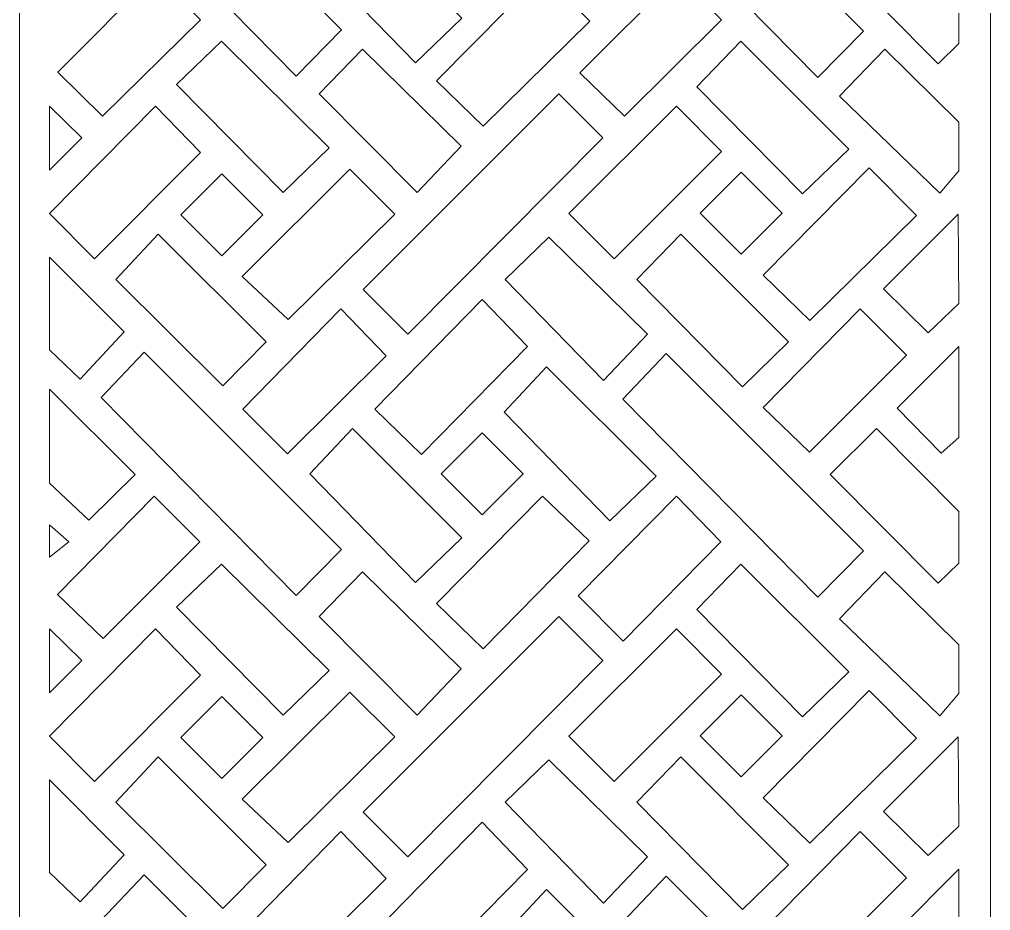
# Model space of a CAD drawing. Header units: centimetres. Extents: x -9.5 to 3.6, y -11.2 to 9.7.
# Drawn here: x -9.48 to -3.91, y -0.7 to 4.41 of the extents above; entities that cross this region are included whole.
import ezdxf

# ---------------------------------------------------------------- set-up
doc = ezdxf.new("R2010")
doc.units = ezdxf.units.CM
doc.header["$MEASUREMENT"] = 0
doc.layers.add('layer 1', color=7, linetype='Continuous')

msp = doc.modelspace()

# ---------------------------------------------------------------- linework, layer by layer
at = {"layer": 'layer 1', "color": 242, "lineweight": 9}
for points, knots in [([(-9.48305, -11.22934), (-9.48305, -11.22934), (-9.48305, 9.73196), (-9.48305, 9.73196), (-9.48305, 9.73196), (-9.48305, 9.73196), (-3.91095, 9.73196), (-3.91095, 9.73196), (-3.91095, 9.73196), (-3.91095, 9.73196), (-3.91095, -11.22934), (-3.91095, -11.22934), (-3.91095, -11.22934), (-3.91095, -11.22934), (-9.48305, -11.22934), (-9.48305, -11.22934)], [0, 0, 0, 0, 0.2, 0.2, 0.2, 0.2, 0.4, 0.4, 0.4, 0.4, 0.6, 0.6, 0.6, 0.6, 1, 1, 1, 1]), ([(-7.89544, 4.08565), (-7.89544, 4.08565), (-7.63453, 4.35098), (-7.63453, 4.35098), (-7.63453, 4.35098), (-7.63453, 4.35098), (-8.76663, 5.4831), (-8.76663, 5.4831), (-8.76663, 5.4831), (-8.76663, 5.4831), (-9.01428, 5.22218), (-9.01428, 5.22218), (-9.01428, 5.22218), (-9.01428, 5.22218), (-7.89544, 4.08565), (-7.89544, 4.08565)], [0, 0, 0, 0, 0.2, 0.2, 0.2, 0.2, 0.4, 0.4, 0.4, 0.4, 0.6, 0.6, 0.6, 0.6, 1, 1, 1, 1]), ([(-4.90155, 4.0768), (-4.90155, 4.0768), (-4.64063, 4.34214), (-4.64063, 4.34214), (-4.64063, 4.34214), (-4.64063, 4.34214), (-5.77274, 5.47425), (-5.77274, 5.47425), (-5.77274, 5.47425), (-5.77274, 5.47425), (-6.02039, 5.21333), (-6.02039, 5.21333), (-6.02039, 5.21333), (-6.02039, 5.21333), (-4.90155, 4.0768), (-4.90155, 4.0768)], [0, 0, 0, 0, 0.2, 0.2, 0.2, 0.2, 0.4, 0.4, 0.4, 0.4, 0.6, 0.6, 0.6, 0.6, 1, 1, 1, 1]), ([(-7.20999, 4.16083), (-7.20999, 4.16083), (-6.94465, 4.41732), (-6.94465, 4.41732), (-6.94465, 4.41732), (-6.94465, 4.41732), (-7.57261, 5.04529), (-7.57261, 5.04529), (-7.57261, 5.04529), (-7.57261, 5.04529), (-7.81584, 4.78437), (-7.81584, 4.78437), (-7.81584, 4.78437), (-7.81584, 4.78437), (-7.20999, 4.16083), (-7.20999, 4.16083)], [0, 0, 0, 0, 0.2, 0.2, 0.2, 0.2, 0.4, 0.4, 0.4, 0.4, 0.6, 0.6, 0.6, 0.6, 1, 1, 1, 1]), ([(-4.21167, 4.1564), (-4.21167, 4.1564), (-4.09227, 4.27138), (-4.09227, 4.27138), (-4.09227, 4.27138), (-4.09227, 4.27138), (-4.09227, 4.56768), (-4.09227, 4.56768), (-4.09227, 4.56768), (-4.09227, 4.56768), (-4.56545, 5.04529), (-4.56545, 5.04529), (-4.56545, 5.04529), (-4.56545, 5.04529), (-4.83079, 4.77995), (-4.83079, 4.77995), (-4.83079, 4.77995), (-4.83079, 4.77995), (-4.21167, 4.1564), (-4.21167, 4.1564)], [0, 0, 0, 0, 0.1666667, 0.1666667, 0.1666667, 0.1666667, 0.3333333, 0.3333333, 0.3333333, 0.3333333, 0.5, 0.5, 0.5, 0.5, 0.6666667, 0.6666667, 0.6666667, 0.6666667, 1, 1, 1, 1]), ([(-9.00544, 3.85569), (-9.00544, 3.85569), (-9.26193, 4.10776), (-9.26193, 4.10776), (-9.26193, 4.10776), (-9.26193, 4.10776), (-8.70472, 4.66939), (-8.70472, 4.66939), (-8.70472, 4.66939), (-8.70472, 4.66939), (-8.4438, 4.40847), (-8.4438, 4.40847), (-8.4438, 4.40847), (-8.4438, 4.40847), (-9.00544, 3.85569), (-9.00544, 3.85569)], [0, 0, 0, 0, 0.2, 0.2, 0.2, 0.2, 0.4, 0.4, 0.4, 0.4, 0.6, 0.6, 0.6, 0.6, 1, 1, 1, 1]), ([(-6.82296, 3.7982), (-6.82296, 3.7982), (-7.09058, 4.05863), (-7.09058, 4.05863), (-7.09058, 4.05863), (-7.09058, 4.05863), (-6.48239, 4.67381), (-6.48239, 4.67381), (-6.48239, 4.67381), (-6.48239, 4.67381), (-6.21055, 4.3995), (-6.21055, 4.3995), (-6.21055, 4.3995), (-6.21055, 4.3995), (-6.82296, 3.7982), (-6.82296, 3.7982)], [0, 0, 0, 0, 0.2, 0.2, 0.2, 0.2, 0.4, 0.4, 0.4, 0.4, 0.6, 0.6, 0.6, 0.6, 1, 1, 1, 1]), ([(-6.01154, 3.85569), (-6.01154, 3.85569), (-6.26804, 4.10334), (-6.26804, 4.10334), (-6.26804, 4.10334), (-6.26804, 4.10334), (-5.71083, 4.66055), (-5.71083, 4.66055), (-5.71083, 4.66055), (-5.71083, 4.66055), (-5.45434, 4.40847), (-5.45434, 4.40847), (-5.45434, 4.40847), (-5.45434, 4.40847), (-6.01154, 3.85569), (-6.01154, 3.85569)], [0, 0, 0, 0, 0.2, 0.2, 0.2, 0.2, 0.4, 0.4, 0.4, 0.4, 0.6, 0.6, 0.6, 0.6, 1, 1, 1, 1]), ([(-7.97062, 3.41788), (-7.97062, 3.41788), (-7.70528, 3.67437), (-7.70528, 3.67437), (-7.70528, 3.67437), (-7.70528, 3.67437), (-8.3244, 4.28465), (-8.3244, 4.28465), (-8.3244, 4.28465), (-8.3244, 4.28465), (-8.5809, 4.037), (-8.5809, 4.037), (-8.5809, 4.037), (-8.5809, 4.037), (-7.97062, 3.41788), (-7.97062, 3.41788)], [0, 0, 0, 0, 0.2, 0.2, 0.2, 0.2, 0.4, 0.4, 0.4, 0.4, 0.6, 0.6, 0.6, 0.6, 1, 1, 1, 1]), ([(-7.20114, 3.41788), (-7.20114, 3.41788), (-7.76277, 3.98393), (-7.76277, 3.98393), (-7.76277, 3.98393), (-7.76277, 3.98393), (-7.51512, 4.24043), (-7.51512, 4.24043), (-7.51512, 4.24043), (-7.51512, 4.24043), (-6.94907, 3.68322), (-6.94907, 3.68322), (-6.94907, 3.68322), (-6.94907, 3.68322), (-7.20114, 3.41788), (-7.20114, 3.41788)], [0, 0, 0, 0, 0.2, 0.2, 0.2, 0.2, 0.4, 0.4, 0.4, 0.4, 0.6, 0.6, 0.6, 0.6, 1, 1, 1, 1]), ([(-4.99, 3.40903), (-4.99, 3.40903), (-4.72466, 3.66553), (-4.72466, 3.66553), (-4.72466, 3.66553), (-4.72466, 3.66553), (-5.34378, 4.28465), (-5.34378, 4.28465), (-5.34378, 4.28465), (-5.34378, 4.28465), (-5.59585, 4.02373), (-5.59585, 4.02373), (-5.59585, 4.02373), (-5.59585, 4.02373), (-4.99, 3.40903), (-4.99, 3.40903)], [0, 0, 0, 0, 0.2, 0.2, 0.2, 0.2, 0.4, 0.4, 0.4, 0.4, 0.6, 0.6, 0.6, 0.6, 1, 1, 1, 1]), ([(-4.20283, 3.41345), (-4.20283, 3.41345), (-4.09227, 3.5417), (-4.09227, 3.5417), (-4.09227, 3.5417), (-4.09227, 3.5417), (-4.09227, 3.82031), (-4.09227, 3.82031), (-4.09227, 3.82031), (-4.09227, 3.82031), (-4.51681, 4.24043), (-4.51681, 4.24043), (-4.51681, 4.24043), (-4.51681, 4.24043), (-4.77772, 3.97067), (-4.77772, 3.97067), (-4.77772, 3.97067), (-4.77772, 3.97067), (-4.20283, 3.41345), (-4.20283, 3.41345)], [0, 0, 0, 0, 0.1666667, 0.1666667, 0.1666667, 0.1666667, 0.3333333, 0.3333333, 0.3333333, 0.3333333, 0.5, 0.5, 0.5, 0.5, 0.6666667, 0.6666667, 0.6666667, 0.6666667, 1, 1, 1, 1]), ([(-7.25421, 2.60417), (-7.25421, 2.60417), (-7.5107, 2.86067), (-7.5107, 2.86067), (-7.5107, 2.86067), (-7.5107, 2.86067), (-6.38744, 3.98393), (-6.38744, 3.98393), (-6.38744, 3.98393), (-6.38744, 3.98393), (-6.13537, 3.73186), (-6.13537, 3.73186), (-6.13537, 3.73186), (-6.13537, 3.73186), (-7.25421, 2.60417), (-7.25421, 2.60417)], [0, 0, 0, 0, 0.2, 0.2, 0.2, 0.2, 0.4, 0.4, 0.4, 0.4, 0.6, 0.6, 0.6, 0.6, 1, 1, 1, 1]), ([(-9.0518, 3.03756), (-9.0518, 3.03756), (-9.31058, 3.29799), (-9.31058, 3.29799), (-9.31058, 3.29799), (-9.31058, 3.29799), (-8.70238, 3.91318), (-8.70238, 3.91318), (-8.70238, 3.91318), (-8.70238, 3.91318), (-8.4438, 3.64771), (-8.4438, 3.64771), (-8.4438, 3.64771), (-8.4438, 3.64771), (-9.0518, 3.03756), (-9.0518, 3.03756)], [0, 0, 0, 0, 0.2, 0.2, 0.2, 0.2, 0.4, 0.4, 0.4, 0.4, 0.6, 0.6, 0.6, 0.6, 1, 1, 1, 1]), ([(-9.31058, 3.54612), (-9.31058, 3.54612), (-9.12484, 3.73186), (-9.12484, 3.73186), (-9.12484, 3.73186), (-9.12484, 3.73186), (-9.31058, 3.91318), (-9.31058, 3.91318), (-9.31058, 3.91318), (-9.31058, 3.91318), (-9.31058, 3.54612), (-9.31058, 3.54612)], [0, 0, 0, 0, 0.25, 0.25, 0.25, 0.25, 0.5, 0.5, 0.5, 0.5, 1, 1, 1, 1]), ([(-6.07118, 3.03756), (-6.07118, 3.03756), (-6.32995, 3.29799), (-6.32995, 3.29799), (-6.32995, 3.29799), (-6.32995, 3.29799), (-5.71291, 3.91318), (-5.71291, 3.91318), (-5.71291, 3.91318), (-5.71291, 3.91318), (-5.45434, 3.65213), (-5.45434, 3.65213), (-5.45434, 3.65213), (-5.45434, 3.65213), (-6.07118, 3.03756), (-6.07118, 3.03756)], [0, 0, 0, 0, 0.2, 0.2, 0.2, 0.2, 0.4, 0.4, 0.4, 0.4, 0.6, 0.6, 0.6, 0.6, 1, 1, 1, 1]), ([(-8.55741, 3.28963), (-8.55741, 3.28963), (-8.32219, 3.52485), (-8.32219, 3.52485), (-8.32219, 3.52485), (-8.32219, 3.52485), (-8.08697, 3.28963), (-8.08697, 3.28963), (-8.08697, 3.28963), (-8.08697, 3.28963), (-8.32219, 3.05441), (-8.32219, 3.05441), (-8.32219, 3.05441), (-8.32219, 3.05441), (-8.55741, 3.28963), (-8.55741, 3.28963)], [0, 0, 0, 0, 0.2, 0.2, 0.2, 0.2, 0.4, 0.4, 0.4, 0.4, 0.6, 0.6, 0.6, 0.6, 1, 1, 1, 1]), ([(-7.9418, 2.6882), (-7.9418, 2.6882), (-8.205, 2.93537), (-8.205, 2.93537), (-8.205, 2.93537), (-8.205, 2.93537), (-7.58796, 3.55055), (-7.58796, 3.55055), (-7.58796, 3.55055), (-7.58796, 3.55055), (-7.32939, 3.29392), (-7.32939, 3.29392), (-7.32939, 3.29392), (-7.32939, 3.29392), (-7.9418, 2.6882), (-7.9418, 2.6882)], [0, 0, 0, 0, 0.2, 0.2, 0.2, 0.2, 0.4, 0.4, 0.4, 0.4, 0.6, 0.6, 0.6, 0.6, 1, 1, 1, 1]), ([(-5.57679, 3.29847), (-5.57679, 3.29847), (-5.34157, 3.5337), (-5.34157, 3.5337), (-5.34157, 3.5337), (-5.34157, 3.5337), (-5.10635, 3.29847), (-5.10635, 3.29847), (-5.10635, 3.29847), (-5.10635, 3.29847), (-5.34157, 3.06325), (-5.34157, 3.06325), (-5.34157, 3.06325), (-5.34157, 3.06325), (-5.57679, 3.29847), (-5.57679, 3.29847)], [0, 0, 0, 0, 0.2, 0.2, 0.2, 0.2, 0.4, 0.4, 0.4, 0.4, 0.6, 0.6, 0.6, 0.6, 1, 1, 1, 1]), ([(-4.94791, 2.68377), (-4.94791, 2.68377), (-5.21553, 2.94421), (-5.21553, 2.94421), (-5.21553, 2.94421), (-5.21553, 2.94421), (-4.60734, 3.55939), (-4.60734, 3.55939), (-4.60734, 3.55939), (-4.60734, 3.55939), (-4.33549, 3.28508), (-4.33549, 3.28508), (-4.33549, 3.28508), (-4.33549, 3.28508), (-4.94791, 2.68377), (-4.94791, 2.68377)], [0, 0, 0, 0, 0.2, 0.2, 0.2, 0.2, 0.4, 0.4, 0.4, 0.4, 0.6, 0.6, 0.6, 0.6, 1, 1, 1, 1]), ([(-4.26916, 2.61302), (-4.26916, 2.61302), (-4.09227, 2.78106), (-4.09227, 2.78106), (-4.09227, 2.78106), (-4.09227, 2.78106), (-4.09669, 3.29405), (-4.09669, 3.29405), (-4.09669, 3.29405), (-4.09669, 3.29405), (-4.52565, 2.86509), (-4.52565, 2.86509), (-4.52565, 2.86509), (-4.52565, 2.86509), (-4.26916, 2.61302), (-4.26916, 2.61302)], [0, 0, 0, 0, 0.2, 0.2, 0.2, 0.2, 0.4, 0.4, 0.4, 0.4, 0.6, 0.6, 0.6, 0.6, 1, 1, 1, 1]), ([(-8.31556, 2.30788), (-8.31556, 2.30788), (-8.06791, 2.55995), (-8.06791, 2.55995), (-8.06791, 2.55995), (-8.06791, 2.55995), (-8.68703, 3.17907), (-8.68703, 3.17907), (-8.68703, 3.17907), (-8.68703, 3.17907), (-8.93026, 2.91816), (-8.93026, 2.91816), (-8.93026, 2.91816), (-8.93026, 2.91816), (-8.31556, 2.30788), (-8.31556, 2.30788)], [0, 0, 0, 0, 0.2, 0.2, 0.2, 0.2, 0.4, 0.4, 0.4, 0.4, 0.6, 0.6, 0.6, 0.6, 1, 1, 1, 1]), ([(-5.33494, 2.30346), (-5.33494, 2.30346), (-5.0696, 2.55995), (-5.0696, 2.55995), (-5.0696, 2.55995), (-5.0696, 2.55995), (-5.68872, 3.17907), (-5.68872, 3.17907), (-5.68872, 3.17907), (-5.68872, 3.17907), (-5.94079, 2.91816), (-5.94079, 2.91816), (-5.94079, 2.91816), (-5.94079, 2.91816), (-5.33494, 2.30346), (-5.33494, 2.30346)], [0, 0, 0, 0, 0.2, 0.2, 0.2, 0.2, 0.4, 0.4, 0.4, 0.4, 0.6, 0.6, 0.6, 0.6, 1, 1, 1, 1]), ([(-6.13095, 2.33883), (-6.13095, 2.33883), (-6.697, 2.91816), (-6.697, 2.91816), (-6.697, 2.91816), (-6.697, 2.91816), (-6.44493, 3.16138), (-6.44493, 3.16138), (-6.44493, 3.16138), (-6.44493, 3.16138), (-5.87888, 2.60417), (-5.87888, 2.60417), (-5.87888, 2.60417), (-5.87888, 2.60417), (-6.13095, 2.33883), (-6.13095, 2.33883)], [0, 0, 0, 0, 0.2, 0.2, 0.2, 0.2, 0.4, 0.4, 0.4, 0.4, 0.6, 0.6, 0.6, 0.6, 1, 1, 1, 1]), ([(-9.13368, 2.34768), (-9.13368, 2.34768), (-9.31058, 2.51573), (-9.31058, 2.51573), (-9.31058, 2.51573), (-9.31058, 2.51573), (-9.31058, 3.0464), (-9.31058, 3.0464), (-9.31058, 3.0464), (-9.31058, 3.0464), (-8.88161, 2.61744), (-8.88161, 2.61744), (-8.88161, 2.61744), (-8.88161, 2.61744), (-9.13368, 2.34768), (-9.13368, 2.34768)], [0, 0, 0, 0, 0.2, 0.2, 0.2, 0.2, 0.4, 0.4, 0.4, 0.4, 0.6, 0.6, 0.6, 0.6, 1, 1, 1, 1]), ([(-7.17674, 1.91429), (-7.17674, 1.91429), (-7.44437, 2.17473), (-7.44437, 2.17473), (-7.44437, 2.17473), (-7.44437, 2.17473), (-6.82733, 2.80318), (-6.82733, 2.80318), (-6.82733, 2.80318), (-6.82733, 2.80318), (-6.56875, 2.53329), (-6.56875, 2.53329), (-6.56875, 2.53329), (-6.56875, 2.53329), (-7.17674, 1.91429), (-7.17674, 1.91429)], [0, 0, 0, 0, 0.2, 0.2, 0.2, 0.2, 0.4, 0.4, 0.4, 0.4, 0.6, 0.6, 0.6, 0.6, 1, 1, 1, 1]), ([(-7.94408, 1.91871), (-7.94408, 1.91871), (-8.20058, 2.17521), (-8.20058, 2.17521), (-8.20058, 2.17521), (-8.20058, 2.17521), (-7.63895, 2.75011), (-7.63895, 2.75011), (-7.63895, 2.75011), (-7.63895, 2.75011), (-7.37803, 2.48035), (-7.37803, 2.48035), (-7.37803, 2.48035), (-7.37803, 2.48035), (-7.94408, 1.91871), (-7.94408, 1.91871)], [0, 0, 0, 0, 0.2, 0.2, 0.2, 0.2, 0.4, 0.4, 0.4, 0.4, 0.6, 0.6, 0.6, 0.6, 1, 1, 1, 1]), ([(-4.95019, 1.92756), (-4.95019, 1.92756), (-5.21553, 2.18405), (-5.21553, 2.18405), (-5.21553, 2.18405), (-5.21553, 2.18405), (-4.65832, 2.75011), (-4.65832, 2.75011), (-4.65832, 2.75011), (-4.65832, 2.75011), (-4.39298, 2.48477), (-4.39298, 2.48477), (-4.39298, 2.48477), (-4.39298, 2.48477), (-4.95019, 1.92756), (-4.95019, 1.92756)], [0, 0, 0, 0, 0.2, 0.2, 0.2, 0.2, 0.4, 0.4, 0.4, 0.4, 0.6, 0.6, 0.6, 0.6, 1, 1, 1, 1]), ([(-4.19398, 1.92314), (-4.19398, 1.92314), (-4.09227, 2.01158), (-4.09227, 2.01158), (-4.09227, 2.01158), (-4.09227, 2.01158), (-4.09227, 2.53342), (-4.09227, 2.53342), (-4.09227, 2.53342), (-4.09227, 2.53342), (-4.44605, 2.17963), (-4.44605, 2.17963), (-4.44605, 2.17963), (-4.44605, 2.17963), (-4.19398, 1.92314), (-4.19398, 1.92314)], [0, 0, 0, 0, 0.2, 0.2, 0.2, 0.2, 0.4, 0.4, 0.4, 0.4, 0.6, 0.6, 0.6, 0.6, 1, 1, 1, 1]), ([(-7.89544, 1.10501), (-7.89544, 1.10501), (-7.63453, 1.37035), (-7.63453, 1.37035), (-7.63453, 1.37035), (-7.63453, 1.37035), (-8.76663, 2.50246), (-8.76663, 2.50246), (-8.76663, 2.50246), (-8.76663, 2.50246), (-9.01428, 2.24154), (-9.01428, 2.24154), (-9.01428, 2.24154), (-9.01428, 2.24154), (-7.89544, 1.10501), (-7.89544, 1.10501)], [0, 0, 0, 0, 0.2, 0.2, 0.2, 0.2, 0.4, 0.4, 0.4, 0.4, 0.6, 0.6, 0.6, 0.6, 1, 1, 1, 1]), ([(-4.90155, 1.09617), (-4.90155, 1.09617), (-4.64063, 1.3615), (-4.64063, 1.3615), (-4.64063, 1.3615), (-4.64063, 1.3615), (-5.77274, 2.49361), (-5.77274, 2.49361), (-5.77274, 2.49361), (-5.77274, 2.49361), (-6.02039, 2.2327), (-6.02039, 2.2327), (-6.02039, 2.2327), (-6.02039, 2.2327), (-4.90155, 1.09617), (-4.90155, 1.09617)], [0, 0, 0, 0, 0.2, 0.2, 0.2, 0.2, 0.4, 0.4, 0.4, 0.4, 0.6, 0.6, 0.6, 0.6, 1, 1, 1, 1]), ([(-6.09557, 1.53397), (-6.09557, 1.53397), (-5.83023, 1.79047), (-5.83023, 1.79047), (-5.83023, 1.79047), (-5.83023, 1.79047), (-6.4582, 2.41844), (-6.4582, 2.41844), (-6.4582, 2.41844), (-6.4582, 2.41844), (-6.70142, 2.15752), (-6.70142, 2.15752), (-6.70142, 2.15752), (-6.70142, 2.15752), (-6.09557, 1.53397), (-6.09557, 1.53397)], [0, 0, 0, 0, 0.2, 0.2, 0.2, 0.2, 0.4, 0.4, 0.4, 0.4, 0.6, 0.6, 0.6, 0.6, 1, 1, 1, 1]), ([(-9.31058, 1.75067), (-9.31058, 1.75067), (-9.31058, 2.29019), (-9.31058, 2.29019), (-9.31058, 2.29019), (-9.31058, 2.29019), (-8.8197, 1.79931), (-8.8197, 1.79931), (-8.8197, 1.79931), (-8.8197, 1.79931), (-9.08504, 1.5384), (-9.08504, 1.5384), (-9.08504, 1.5384), (-9.08504, 1.5384), (-9.31058, 1.75067), (-9.31058, 1.75067)], [0, 0, 0, 0, 0.2, 0.2, 0.2, 0.2, 0.4, 0.4, 0.4, 0.4, 0.6, 0.6, 0.6, 0.6, 1, 1, 1, 1]), ([(-7.20999, 1.18019), (-7.20999, 1.18019), (-6.94465, 1.43668), (-6.94465, 1.43668), (-6.94465, 1.43668), (-6.94465, 1.43668), (-7.57261, 2.06465), (-7.57261, 2.06465), (-7.57261, 2.06465), (-7.57261, 2.06465), (-7.81584, 1.80373), (-7.81584, 1.80373), (-7.81584, 1.80373), (-7.81584, 1.80373), (-7.20999, 1.18019), (-7.20999, 1.18019)], [0, 0, 0, 0, 0.2, 0.2, 0.2, 0.2, 0.4, 0.4, 0.4, 0.4, 0.6, 0.6, 0.6, 0.6, 1, 1, 1, 1]), ([(-4.21167, 1.17577), (-4.21167, 1.17577), (-4.09227, 1.29075), (-4.09227, 1.29075), (-4.09227, 1.29075), (-4.09227, 1.29075), (-4.09227, 1.58704), (-4.09227, 1.58704), (-4.09227, 1.58704), (-4.09227, 1.58704), (-4.56545, 2.06465), (-4.56545, 2.06465), (-4.56545, 2.06465), (-4.56545, 2.06465), (-4.83079, 1.79931), (-4.83079, 1.79931), (-4.83079, 1.79931), (-4.83079, 1.79931), (-4.21167, 1.17577), (-4.21167, 1.17577)], [0, 0, 0, 0, 0.1666667, 0.1666667, 0.1666667, 0.1666667, 0.3333333, 0.3333333, 0.3333333, 0.3333333, 0.5, 0.5, 0.5, 0.5, 0.6666667, 0.6666667, 0.6666667, 0.6666667, 1, 1, 1, 1]), ([(-7.06268, 1.80373), (-7.06268, 1.80373), (-6.82746, 2.03896), (-6.82746, 2.03896), (-6.82746, 2.03896), (-6.82746, 2.03896), (-6.59223, 1.80373), (-6.59223, 1.80373), (-6.59223, 1.80373), (-6.59223, 1.80373), (-6.82746, 1.56851), (-6.82746, 1.56851), (-6.82746, 1.56851), (-6.82746, 1.56851), (-7.06268, 1.80373), (-7.06268, 1.80373)], [0, 0, 0, 0, 0.2, 0.2, 0.2, 0.2, 0.4, 0.4, 0.4, 0.4, 0.6, 0.6, 0.6, 0.6, 1, 1, 1, 1]), ([(-9.00249, 0.85883), (-9.00249, 0.85883), (-9.26488, 1.11238), (-9.26488, 1.11238), (-9.26488, 1.11238), (-9.26488, 1.11238), (-8.71062, 1.67549), (-8.71062, 1.67549), (-8.71062, 1.67549), (-8.71062, 1.67549), (-8.44823, 1.4131), (-8.44823, 1.4131), (-8.44823, 1.4131), (-8.44823, 1.4131), (-9.00249, 0.85883), (-9.00249, 0.85883)], [0, 0, 0, 0, 0.2, 0.2, 0.2, 0.2, 0.4, 0.4, 0.4, 0.4, 0.6, 0.6, 0.6, 0.6, 1, 1, 1, 1]), ([(-6.48239, 1.67549), (-6.48239, 1.67549), (-7.09058, 1.06031), (-7.09058, 1.06031), (-7.09058, 1.06031), (-7.09058, 1.06031), (-6.82296, 0.79987), (-6.82296, 0.79987), (-6.82296, 0.79987), (-6.82296, 0.79987), (-6.2135, 1.41887), (-6.2135, 1.41887), (-6.2135, 1.41887), (-6.2135, 1.41887), (-6.48239, 1.67549), (-6.48239, 1.67549)], [0, 0, 0, 0, 0.2, 0.2, 0.2, 0.2, 0.4, 0.4, 0.4, 0.4, 0.6, 0.6, 0.6, 0.6, 1, 1, 1, 1]), ([(-6.01811, 0.84409), (-6.01811, 0.84409), (-6.27688, 1.10453), (-6.27688, 1.10453), (-6.27688, 1.10453), (-6.27688, 1.10453), (-5.71291, 1.67549), (-5.71291, 1.67549), (-5.71291, 1.67549), (-5.71291, 1.67549), (-5.45876, 1.41445), (-5.45876, 1.41445), (-5.45876, 1.41445), (-5.45876, 1.41445), (-6.01811, 0.84409), (-6.01811, 0.84409)], [0, 0, 0, 0, 0.2, 0.2, 0.2, 0.2, 0.4, 0.4, 0.4, 0.4, 0.6, 0.6, 0.6, 0.6, 1, 1, 1, 1]), ([(-9.31058, 1.32613), (-9.31058, 1.32613), (-9.31058, 1.51186), (-9.31058, 1.51186), (-9.31058, 1.51186), (-9.31058, 1.51186), (-9.20002, 1.41457), (-9.20002, 1.41457), (-9.20002, 1.41457), (-9.20002, 1.41457), (-9.31058, 1.32613), (-9.31058, 1.32613)], [0, 0, 0, 0, 0.25, 0.25, 0.25, 0.25, 0.5, 0.5, 0.5, 0.5, 1, 1, 1, 1]), ([(-7.97062, 0.41955), (-7.97062, 0.41955), (-7.70528, 0.67605), (-7.70528, 0.67605), (-7.70528, 0.67605), (-7.70528, 0.67605), (-8.3244, 1.28632), (-8.3244, 1.28632), (-8.3244, 1.28632), (-8.3244, 1.28632), (-8.5809, 1.03868), (-8.5809, 1.03868), (-8.5809, 1.03868), (-8.5809, 1.03868), (-7.97062, 0.41955), (-7.97062, 0.41955)], [0, 0, 0, 0, 0.2, 0.2, 0.2, 0.2, 0.4, 0.4, 0.4, 0.4, 0.6, 0.6, 0.6, 0.6, 1, 1, 1, 1]), ([(-4.99, 0.41071), (-4.99, 0.41071), (-4.72466, 0.6672), (-4.72466, 0.6672), (-4.72466, 0.6672), (-4.72466, 0.6672), (-5.34378, 1.28632), (-5.34378, 1.28632), (-5.34378, 1.28632), (-5.34378, 1.28632), (-5.59585, 1.02541), (-5.59585, 1.02541), (-5.59585, 1.02541), (-5.59585, 1.02541), (-4.99, 0.41071), (-4.99, 0.41071)], [0, 0, 0, 0, 0.2, 0.2, 0.2, 0.2, 0.4, 0.4, 0.4, 0.4, 0.6, 0.6, 0.6, 0.6, 1, 1, 1, 1]), ([(-7.20114, 0.41955), (-7.20114, 0.41955), (-7.76277, 0.98561), (-7.76277, 0.98561), (-7.76277, 0.98561), (-7.76277, 0.98561), (-7.51512, 1.2421), (-7.51512, 1.2421), (-7.51512, 1.2421), (-7.51512, 1.2421), (-6.94907, 0.68489), (-6.94907, 0.68489), (-6.94907, 0.68489), (-6.94907, 0.68489), (-7.20114, 0.41955), (-7.20114, 0.41955)], [0, 0, 0, 0, 0.2, 0.2, 0.2, 0.2, 0.4, 0.4, 0.4, 0.4, 0.6, 0.6, 0.6, 0.6, 1, 1, 1, 1]), ([(-4.20283, 0.41513), (-4.20283, 0.41513), (-4.09227, 0.54338), (-4.09227, 0.54338), (-4.09227, 0.54338), (-4.09227, 0.54338), (-4.09227, 0.82198), (-4.09227, 0.82198), (-4.09227, 0.82198), (-4.09227, 0.82198), (-4.51681, 1.2421), (-4.51681, 1.2421), (-4.51681, 1.2421), (-4.51681, 1.2421), (-4.77772, 0.97234), (-4.77772, 0.97234), (-4.77772, 0.97234), (-4.77772, 0.97234), (-4.20283, 0.41513), (-4.20283, 0.41513)], [0, 0, 0, 0, 0.1666667, 0.1666667, 0.1666667, 0.1666667, 0.3333333, 0.3333333, 0.3333333, 0.3333333, 0.5, 0.5, 0.5, 0.5, 0.6666667, 0.6666667, 0.6666667, 0.6666667, 1, 1, 1, 1]), ([(-7.25421, -0.39415), (-7.25421, -0.39415), (-7.5107, -0.13766), (-7.5107, -0.13766), (-7.5107, -0.13766), (-7.5107, -0.13766), (-6.38744, 0.98561), (-6.38744, 0.98561), (-6.38744, 0.98561), (-6.38744, 0.98561), (-6.13537, 0.73354), (-6.13537, 0.73354), (-6.13537, 0.73354), (-6.13537, 0.73354), (-7.25421, -0.39415), (-7.25421, -0.39415)], [0, 0, 0, 0, 0.2, 0.2, 0.2, 0.2, 0.4, 0.4, 0.4, 0.4, 0.6, 0.6, 0.6, 0.6, 1, 1, 1, 1]), ([(-9.0518, 0.03923), (-9.0518, 0.03923), (-9.31058, 0.29967), (-9.31058, 0.29967), (-9.31058, 0.29967), (-9.31058, 0.29967), (-8.70238, 0.91485), (-8.70238, 0.91485), (-8.70238, 0.91485), (-8.70238, 0.91485), (-8.4438, 0.64939), (-8.4438, 0.64939), (-8.4438, 0.64939), (-8.4438, 0.64939), (-9.0518, 0.03923), (-9.0518, 0.03923)], [0, 0, 0, 0, 0.2, 0.2, 0.2, 0.2, 0.4, 0.4, 0.4, 0.4, 0.6, 0.6, 0.6, 0.6, 1, 1, 1, 1]), ([(-9.31058, 0.5478), (-9.31058, 0.5478), (-9.12484, 0.73354), (-9.12484, 0.73354), (-9.12484, 0.73354), (-9.12484, 0.73354), (-9.31058, 0.91485), (-9.31058, 0.91485), (-9.31058, 0.91485), (-9.31058, 0.91485), (-9.31058, 0.5478), (-9.31058, 0.5478)], [0, 0, 0, 0, 0.25, 0.25, 0.25, 0.25, 0.5, 0.5, 0.5, 0.5, 1, 1, 1, 1]), ([(-6.07118, 0.03923), (-6.07118, 0.03923), (-6.32995, 0.29967), (-6.32995, 0.29967), (-6.32995, 0.29967), (-6.32995, 0.29967), (-5.71291, 0.91485), (-5.71291, 0.91485), (-5.71291, 0.91485), (-5.71291, 0.91485), (-5.45434, 0.65381), (-5.45434, 0.65381), (-5.45434, 0.65381), (-5.45434, 0.65381), (-6.07118, 0.03923), (-6.07118, 0.03923)], [0, 0, 0, 0, 0.2, 0.2, 0.2, 0.2, 0.4, 0.4, 0.4, 0.4, 0.6, 0.6, 0.6, 0.6, 1, 1, 1, 1]), ([(-4.94791, -0.31455), (-4.94791, -0.31455), (-5.21553, -0.05412), (-5.21553, -0.05412), (-5.21553, -0.05412), (-5.21553, -0.05412), (-4.60734, 0.56107), (-4.60734, 0.56107), (-4.60734, 0.56107), (-4.60734, 0.56107), (-4.33549, 0.28676), (-4.33549, 0.28676), (-4.33549, 0.28676), (-4.33549, 0.28676), (-4.94791, -0.31455), (-4.94791, -0.31455)], [0, 0, 0, 0, 0.2, 0.2, 0.2, 0.2, 0.4, 0.4, 0.4, 0.4, 0.6, 0.6, 0.6, 0.6, 1, 1, 1, 1]), ([(-8.55741, 0.29131), (-8.55741, 0.29131), (-8.32219, 0.52653), (-8.32219, 0.52653), (-8.32219, 0.52653), (-8.32219, 0.52653), (-8.08697, 0.29131), (-8.08697, 0.29131), (-8.08697, 0.29131), (-8.08697, 0.29131), (-8.32219, 0.05608), (-8.32219, 0.05608), (-8.32219, 0.05608), (-8.32219, 0.05608), (-8.55741, 0.29131), (-8.55741, 0.29131)], [0, 0, 0, 0, 0.2, 0.2, 0.2, 0.2, 0.4, 0.4, 0.4, 0.4, 0.6, 0.6, 0.6, 0.6, 1, 1, 1, 1]), ([(-7.9418, -0.31013), (-7.9418, -0.31013), (-8.205, -0.06296), (-8.205, -0.06296), (-8.205, -0.06296), (-8.205, -0.06296), (-7.58796, 0.55222), (-7.58796, 0.55222), (-7.58796, 0.55222), (-7.58796, 0.55222), (-7.32939, 0.2956), (-7.32939, 0.2956), (-7.32939, 0.2956), (-7.32939, 0.2956), (-7.9418, -0.31013), (-7.9418, -0.31013)], [0, 0, 0, 0, 0.2, 0.2, 0.2, 0.2, 0.4, 0.4, 0.4, 0.4, 0.6, 0.6, 0.6, 0.6, 1, 1, 1, 1]), ([(-5.57679, 0.30015), (-5.57679, 0.30015), (-5.34157, 0.53537), (-5.34157, 0.53537), (-5.34157, 0.53537), (-5.34157, 0.53537), (-5.10635, 0.30015), (-5.10635, 0.30015), (-5.10635, 0.30015), (-5.10635, 0.30015), (-5.34157, 0.06493), (-5.34157, 0.06493), (-5.34157, 0.06493), (-5.34157, 0.06493), (-5.57679, 0.30015), (-5.57679, 0.30015)], [0, 0, 0, 0, 0.2, 0.2, 0.2, 0.2, 0.4, 0.4, 0.4, 0.4, 0.6, 0.6, 0.6, 0.6, 1, 1, 1, 1]), ([(-4.26916, -0.3853), (-4.26916, -0.3853), (-4.09227, -0.21726), (-4.09227, -0.21726), (-4.09227, -0.21726), (-4.09227, -0.21726), (-4.09669, 0.29573), (-4.09669, 0.29573), (-4.09669, 0.29573), (-4.09669, 0.29573), (-4.52565, -0.13323), (-4.52565, -0.13323), (-4.52565, -0.13323), (-4.52565, -0.13323), (-4.26916, -0.3853), (-4.26916, -0.3853)], [0, 0, 0, 0, 0.2, 0.2, 0.2, 0.2, 0.4, 0.4, 0.4, 0.4, 0.6, 0.6, 0.6, 0.6, 1, 1, 1, 1]), ([(-8.31556, -0.69044), (-8.31556, -0.69044), (-8.06791, -0.43837), (-8.06791, -0.43837), (-8.06791, -0.43837), (-8.06791, -0.43837), (-8.68703, 0.18075), (-8.68703, 0.18075), (-8.68703, 0.18075), (-8.68703, 0.18075), (-8.93026, -0.08017), (-8.93026, -0.08017), (-8.93026, -0.08017), (-8.93026, -0.08017), (-8.31556, -0.69044), (-8.31556, -0.69044)], [0, 0, 0, 0, 0.2, 0.2, 0.2, 0.2, 0.4, 0.4, 0.4, 0.4, 0.6, 0.6, 0.6, 0.6, 1, 1, 1, 1]), ([(-5.33494, -0.69487), (-5.33494, -0.69487), (-5.0696, -0.43837), (-5.0696, -0.43837), (-5.0696, -0.43837), (-5.0696, -0.43837), (-5.68872, 0.18075), (-5.68872, 0.18075), (-5.68872, 0.18075), (-5.68872, 0.18075), (-5.94079, -0.08017), (-5.94079, -0.08017), (-5.94079, -0.08017), (-5.94079, -0.08017), (-5.33494, -0.69487), (-5.33494, -0.69487)], [0, 0, 0, 0, 0.2, 0.2, 0.2, 0.2, 0.4, 0.4, 0.4, 0.4, 0.6, 0.6, 0.6, 0.6, 1, 1, 1, 1]), ([(-6.13095, -0.65949), (-6.13095, -0.65949), (-6.697, -0.08017), (-6.697, -0.08017), (-6.697, -0.08017), (-6.697, -0.08017), (-6.44493, 0.16306), (-6.44493, 0.16306), (-6.44493, 0.16306), (-6.44493, 0.16306), (-5.87888, -0.39415), (-5.87888, -0.39415), (-5.87888, -0.39415), (-5.87888, -0.39415), (-6.13095, -0.65949), (-6.13095, -0.65949)], [0, 0, 0, 0, 0.2, 0.2, 0.2, 0.2, 0.4, 0.4, 0.4, 0.4, 0.6, 0.6, 0.6, 0.6, 1, 1, 1, 1]), ([(-9.13368, -0.65064), (-9.13368, -0.65064), (-9.31058, -0.4826), (-9.31058, -0.4826), (-9.31058, -0.4826), (-9.31058, -0.4826), (-9.31058, 0.04808), (-9.31058, 0.04808), (-9.31058, 0.04808), (-9.31058, 0.04808), (-8.88161, -0.38088), (-8.88161, -0.38088), (-8.88161, -0.38088), (-8.88161, -0.38088), (-9.13368, -0.65064), (-9.13368, -0.65064)], [0, 0, 0, 0, 0.2, 0.2, 0.2, 0.2, 0.4, 0.4, 0.4, 0.4, 0.6, 0.6, 0.6, 0.6, 1, 1, 1, 1]), ([(-7.17674, -1.08403), (-7.17674, -1.08403), (-7.44437, -0.82359), (-7.44437, -0.82359), (-7.44437, -0.82359), (-7.44437, -0.82359), (-6.82733, -0.19515), (-6.82733, -0.19515), (-6.82733, -0.19515), (-6.82733, -0.19515), (-6.56875, -0.46503), (-6.56875, -0.46503), (-6.56875, -0.46503), (-6.56875, -0.46503), (-7.17674, -1.08403), (-7.17674, -1.08403)], [0, 0, 0, 0, 0.2, 0.2, 0.2, 0.2, 0.4, 0.4, 0.4, 0.4, 0.6, 0.6, 0.6, 0.6, 1, 1, 1, 1]), ([(-7.94408, -1.07961), (-7.94408, -1.07961), (-8.20058, -0.82311), (-8.20058, -0.82311), (-8.20058, -0.82311), (-8.20058, -0.82311), (-7.63895, -0.24821), (-7.63895, -0.24821), (-7.63895, -0.24821), (-7.63895, -0.24821), (-7.37803, -0.51797), (-7.37803, -0.51797), (-7.37803, -0.51797), (-7.37803, -0.51797), (-7.94408, -1.07961), (-7.94408, -1.07961)], [0, 0, 0, 0, 0.2, 0.2, 0.2, 0.2, 0.4, 0.4, 0.4, 0.4, 0.6, 0.6, 0.6, 0.6, 1, 1, 1, 1]), ([(-4.95019, -1.07076), (-4.95019, -1.07076), (-5.21553, -0.81427), (-5.21553, -0.81427), (-5.21553, -0.81427), (-5.21553, -0.81427), (-4.65832, -0.24821), (-4.65832, -0.24821), (-4.65832, -0.24821), (-4.65832, -0.24821), (-4.39298, -0.51355), (-4.39298, -0.51355), (-4.39298, -0.51355), (-4.39298, -0.51355), (-4.95019, -1.07076), (-4.95019, -1.07076)], [0, 0, 0, 0, 0.2, 0.2, 0.2, 0.2, 0.4, 0.4, 0.4, 0.4, 0.6, 0.6, 0.6, 0.6, 1, 1, 1, 1]), ([(-7.89544, -1.89331), (-7.89544, -1.89331), (-7.63453, -1.62797), (-7.63453, -1.62797), (-7.63453, -1.62797), (-7.63453, -1.62797), (-8.76663, -0.49586), (-8.76663, -0.49586), (-8.76663, -0.49586), (-8.76663, -0.49586), (-9.01428, -0.75678), (-9.01428, -0.75678), (-9.01428, -0.75678), (-9.01428, -0.75678), (-7.89544, -1.89331), (-7.89544, -1.89331)], [0, 0, 0, 0, 0.2, 0.2, 0.2, 0.2, 0.4, 0.4, 0.4, 0.4, 0.6, 0.6, 0.6, 0.6, 1, 1, 1, 1]), ([(-4.19398, -1.07518), (-4.19398, -1.07518), (-4.09227, -0.98674), (-4.09227, -0.98674), (-4.09227, -0.98674), (-4.09227, -0.98674), (-4.09227, -0.46491), (-4.09227, -0.46491), (-4.09227, -0.46491), (-4.09227, -0.46491), (-4.44605, -0.81869), (-4.44605, -0.81869), (-4.44605, -0.81869), (-4.44605, -0.81869), (-4.19398, -1.07518), (-4.19398, -1.07518)], [0, 0, 0, 0, 0.2, 0.2, 0.2, 0.2, 0.4, 0.4, 0.4, 0.4, 0.6, 0.6, 0.6, 0.6, 1, 1, 1, 1]), ([(-4.90155, -1.90216), (-4.90155, -1.90216), (-4.64063, -1.63682), (-4.64063, -1.63682), (-4.64063, -1.63682), (-4.64063, -1.63682), (-5.77274, -0.50471), (-5.77274, -0.50471), (-5.77274, -0.50471), (-5.77274, -0.50471), (-6.02039, -0.76562), (-6.02039, -0.76562), (-6.02039, -0.76562), (-6.02039, -0.76562), (-4.90155, -1.90216), (-4.90155, -1.90216)], [0, 0, 0, 0, 0.2, 0.2, 0.2, 0.2, 0.4, 0.4, 0.4, 0.4, 0.6, 0.6, 0.6, 0.6, 1, 1, 1, 1]), ([(-6.09557, -1.46435), (-6.09557, -1.46435), (-5.83023, -1.20785), (-5.83023, -1.20785), (-5.83023, -1.20785), (-5.83023, -1.20785), (-6.4582, -0.57989), (-6.4582, -0.57989), (-6.4582, -0.57989), (-6.4582, -0.57989), (-6.70142, -0.8408), (-6.70142, -0.8408), (-6.70142, -0.8408), (-6.70142, -0.8408), (-6.09557, -1.46435), (-6.09557, -1.46435)], [0, 0, 0, 0, 0.2, 0.2, 0.2, 0.2, 0.4, 0.4, 0.4, 0.4, 0.6, 0.6, 0.6, 0.6, 1, 1, 1, 1])]:
    msp.add_open_spline(points, degree=3, knots=knots, dxfattribs=at)

doc.saveas('drawing.dxf')
